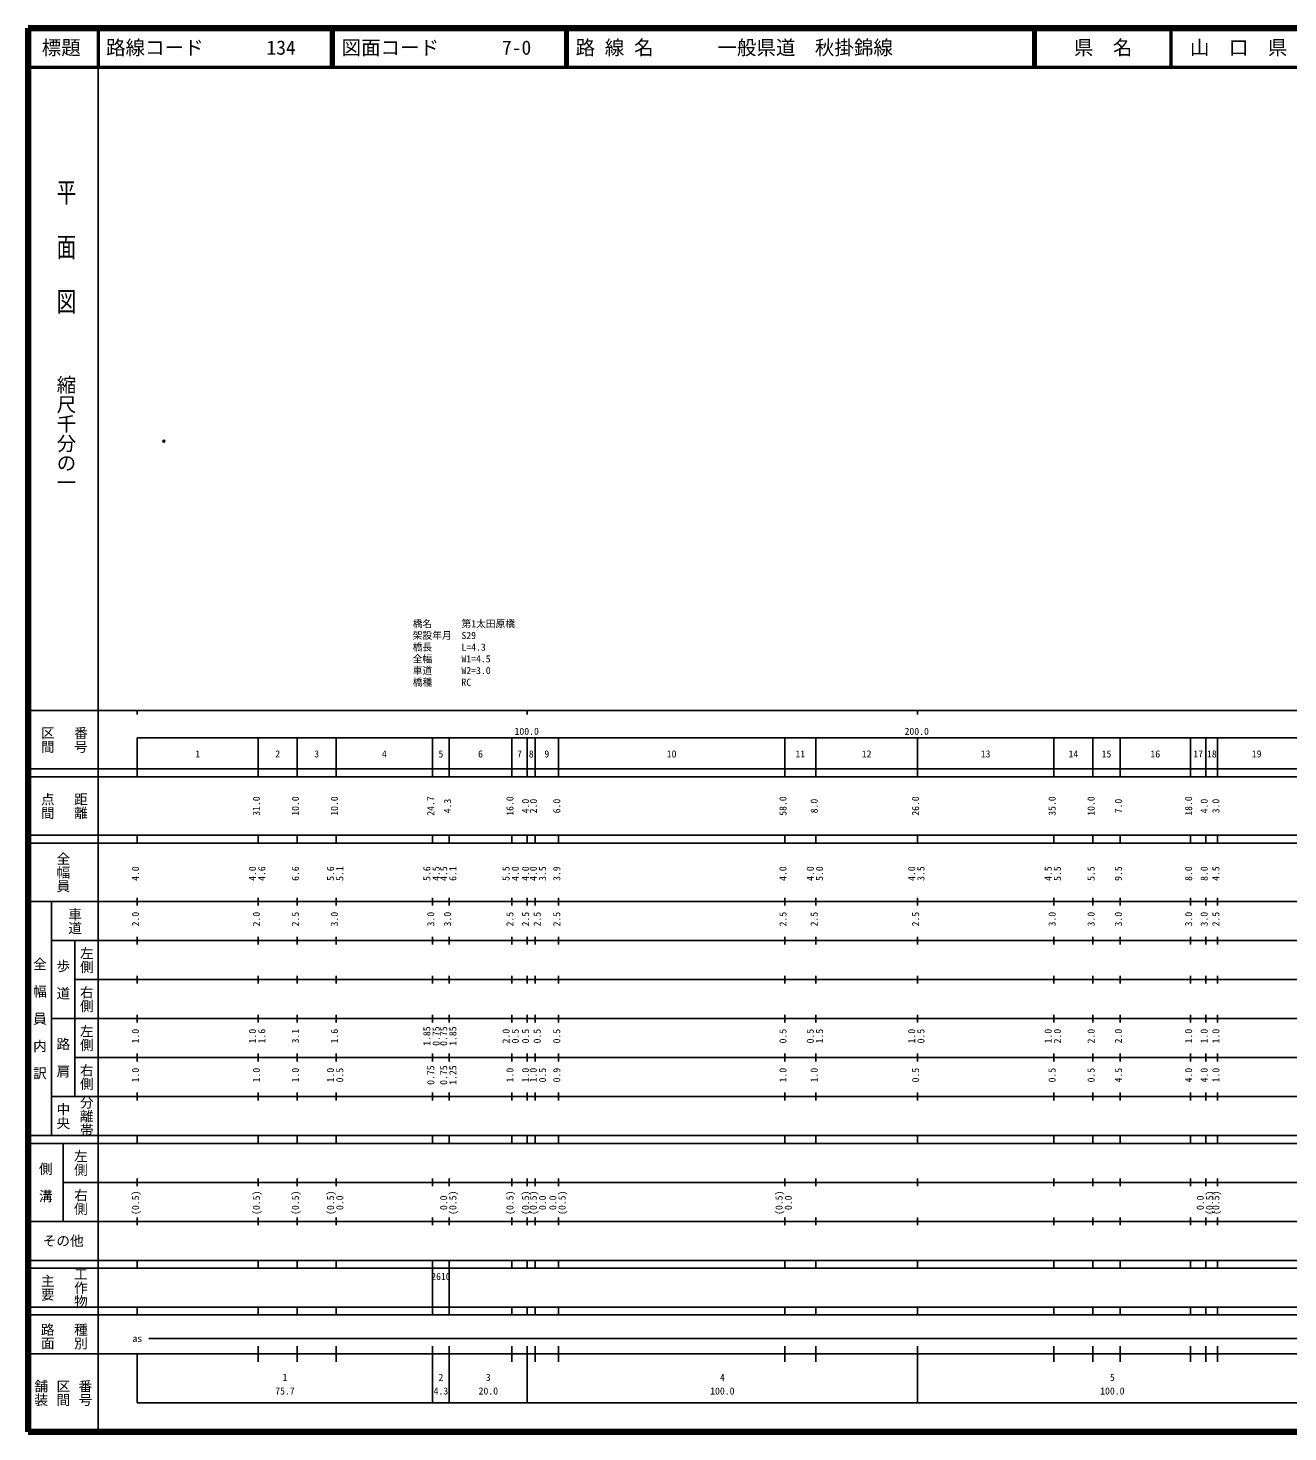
# Model space of a CAD drawing. Units: millimetres on the paper. Extents: x 40 to 680, y 20 to 380.
# Drawn here: x 40 to 363, y 20 to 380 of the extents above; entities that cross this region are included whole.
import ezdxf
from ezdxf.enums import TextEntityAlignment as Align

# ---------------------------------------------------------------- set-up
doc = ezdxf.new("R2010")
doc.units = ezdxf.units.MM
doc.header["$PDMODE"] = 32
doc.header["$PDSIZE"] = 0.5
for name, color, linetype in [('M-OTRS', 6, 'Continuous'), ('M-STR-HTXT', 7, 'Continuous'), ('M-TTL-TXT', 7, 'Continuous')]:
    doc.layers.add(name, color=color, linetype=linetype)
for name, color, linetype, lineweight in [('M-TTL', 2, 'Continuous', 140), ('M-TTL-BAND', 7, 'Continuous', 25), ('M-TTL-LINE', 7, 'Continuous', 50)]:
    doc.layers.add(name, color=color, linetype=linetype, lineweight=lineweight)
doc.styles.add('@ＭＳ ゴシック', font='')
doc.styles.add('ＭＳ ゴシック', font='')
doc.styles.get('@ＭＳ ゴシック').set_extended_font_data('@MS Gothic')
doc.styles.get('ＭＳ ゴシック').set_extended_font_data('MS Gothic')

msp = doc.modelspace()

# ---------------------------------------------------------------- linework, layer by layer
at = {"layer": 'M-OTRS'}
msp.add_point((74.836, 274.062), dxfattribs=at)
at = {"layer": 'M-TTL'}
for p, q in [((40, 380), (40, 20)), ((680, 380), (40, 380)), ((40, 20), (680, 20))]:
    msp.add_line(p, q, dxfattribs=at)
at = {"layer": 'M-TTL-BAND'}
for p, q in [((58, 370), (58, 20)), ((40, 205), (579, 205)), ((68, 205), (68, 204)), ((168, 205), (168, 204)), ((268, 205), (268, 204)), ((68, 198), (579, 198)), ((68, 198), (68, 188)), ((99, 188), (99, 198)), ((109, 188), (109, 198)), ((119, 188), (119, 198)), ((143.7, 188), (143.7, 198)), ((148, 188), (148, 198)), ((164, 188), (164, 198)), ((168, 188), (168, 198)), ((170, 188), (170, 198)), ((176, 188), (176, 198)), ((234, 188), (234, 198)), ((242, 188), (242, 198)), ((268, 188), (268, 198)), ((303, 188), (303, 198)), ((313, 188), (313, 198)), ((320, 188), (320, 198)), ((338, 188), (338, 198)), ((342, 188), (342, 198)), ((345, 188), (345, 198)), ((40, 190), (579, 190)), ((40, 188), (579, 188)), ((40, 173), (579, 173)), ((68, 171), (68, 173)), ((99, 171), (99, 173)), ((109, 171), (109, 173)), ((119, 171), (119, 173)), ((143.7, 171), (143.7, 173)), ((148, 171), (148, 173)), ((164, 171), (164, 173)), ((168, 171), (168, 173)), ((170, 171), (170, 173)), ((176, 171), (176, 173)), ((234, 171), (234, 173)), ((242, 171), (242, 173)), ((268, 171), (268, 173)), ((303, 171), (303, 173)), ((313, 171), (313, 173)), ((320, 171), (320, 173)), ((338, 171), (338, 173)), ((342, 171), (342, 173)), ((345, 171), (345, 173)), ((40, 171), (579, 171)), ((40, 156), (579, 156)), ((46, 96), (46, 156)), ((68, 155), (68, 157)), ((99, 155), (99, 157)), ((109, 155), (109, 157)), ((119, 155), (119, 157)), ((143.7, 155), (143.7, 157)), ((148, 155), (148, 157)), ((164, 155), (164, 157)), ((168, 155), (168, 157)), ((170, 155), (170, 157)), ((176, 155), (176, 157)), ((234, 155), (234, 157)), ((242, 155), (242, 157)), ((268, 155), (268, 157)), ((303, 155), (303, 157)), ((313, 155), (313, 157)), ((320, 155), (320, 157)), ((338, 155), (338, 157)), ((342, 155), (342, 157)), ((345, 155), (345, 157)), ((46, 146), (579, 146)), ((52, 146), (52, 106)), ((68, 145), (68, 147)), ((99, 145), (99, 147)), ((109, 145), (109, 147)), ((119, 145), (119, 147)), ((143.7, 145), (143.7, 147)), ((148, 145), (148, 147)), ((164, 145), (164, 147)), ((168, 145), (168, 147)), ((170, 145), (170, 147)), ((176, 145), (176, 147)), ((234, 145), (234, 147)), ((242, 145), (242, 147)), ((268, 145), (268, 147)), ((303, 145), (303, 147)), ((313, 145), (313, 147)), ((320, 145), (320, 147)), ((338, 145), (338, 147)), ((342, 145), (342, 147)), ((345, 145), (345, 147)), ((68, 135), (68, 137)), ((99, 135), (99, 137)), ((109, 135), (109, 137)), ((119, 135), (119, 137)), ((143.7, 135), (143.7, 137)), ((148, 135), (148, 137)), ((164, 135), (164, 137)), ((168, 135), (168, 137)), ((170, 135), (170, 137)), ((176, 135), (176, 137)), ((234, 135), (234, 137)), ((242, 135), (242, 137)), ((268, 135), (268, 137)), ((303, 135), (303, 137)), ((313, 135), (313, 137)), ((320, 135), (320, 137)), ((338, 135), (338, 137)), ((342, 135), (342, 137)), ((345, 135), (345, 137)), ((52, 136), (579, 136)), ((46, 126), (579, 126)), ((68, 125), (68, 127)), ((99, 125), (99, 127)), ((109, 125), (109, 127)), ((119, 125), (119, 127)), ((143.7, 125), (143.7, 127)), ((148, 125), (148, 127)), ((164, 125), (164, 127)), ((168, 125), (168, 127)), ((170, 125), (170, 127)), ((176, 125), (176, 127)), ((234, 125), (234, 127)), ((242, 125), (242, 127)), ((268, 125), (268, 127)), ((303, 125), (303, 127)), ((313, 125), (313, 127)), ((320, 125), (320, 127)), ((338, 125), (338, 127)), ((342, 125), (342, 127)), ((345, 125), (345, 127)), ((52, 116), (579, 116)), ((68, 115), (68, 117)), ((99, 115), (99, 117)), ((109, 115), (109, 117)), ((119, 115), (119, 117)), ((143.7, 115), (143.7, 117)), ((148, 115), (148, 117)), ((164, 115), (164, 117)), ((168, 115), (168, 117)), ((170, 115), (170, 117)), ((176, 115), (176, 117)), ((234, 115), (234, 117)), ((242, 115), (242, 117)), ((268, 115), (268, 117)), ((303, 115), (303, 117)), ((313, 115), (313, 117)), ((320, 115), (320, 117)), ((338, 115), (338, 117)), ((342, 115), (342, 117)), ((345, 115), (345, 117)), ((46, 106), (579, 106)), ((68, 105), (68, 107)), ((99, 105), (99, 107)), ((109, 105), (109, 107)), ((119, 105), (119, 107)), ((143.7, 105), (143.7, 107)), ((148, 105), (148, 107)), ((164, 105), (164, 107)), ((168, 105), (168, 107)), ((170, 105), (170, 107)), ((176, 105), (176, 107)), ((234, 105), (234, 107)), ((242, 105), (242, 107)), ((268, 105), (268, 107)), ((303, 105), (303, 107)), ((313, 105), (313, 107)), ((320, 105), (320, 107)), ((338, 105), (338, 107)), ((342, 105), (342, 107)), ((345, 105), (345, 107)), ((40, 96), (579, 96)), ((40, 94), (579, 94)), ((49, 94), (49, 74)), ((68, 94), (68, 96)), ((99, 94), (99, 96)), ((109, 94), (109, 96)), ((119, 94), (119, 96)), ((143.7, 94), (143.7, 96)), ((148, 94), (148, 96)), ((164, 94), (164, 96)), ((168, 94), (168, 96)), ((170, 94), (170, 96)), ((176, 94), (176, 96)), ((234, 94), (234, 96)), ((242, 94), (242, 96)), ((268, 94), (268, 96)), ((303, 94), (303, 96)), ((313, 94), (313, 96)), ((320, 94), (320, 96)), ((338, 94), (338, 96)), ((342, 94), (342, 96)), ((345, 94), (345, 96)), ((49, 84), (579, 84)), ((68, 83), (68, 85)), ((99, 83), (99, 85)), ((109, 83), (109, 85)), ((119, 83), (119, 85)), ((143.7, 83), (143.7, 85)), ((148, 83), (148, 85)), ((164, 83), (164, 85)), ((168, 83), (168, 85)), ((170, 83), (170, 85)), ((176, 83), (176, 85)), ((234, 83), (234, 85)), ((242, 83), (242, 85)), ((268, 83), (268, 85)), ((303, 83), (303, 85)), ((313, 83), (313, 85)), ((320, 83), (320, 85)), ((338, 83), (338, 85)), ((342, 83), (342, 85)), ((345, 83), (345, 85)), ((40, 74), (579, 74)), ((68, 73), (68, 75)), ((99, 73), (99, 75)), ((109, 73), (109, 75)), ((119, 73), (119, 75)), ((143.7, 73), (143.7, 75)), ((148, 73), (148, 75)), ((164, 73), (164, 75)), ((168, 73), (168, 75)), ((170, 73), (170, 75)), ((176, 73), (176, 75)), ((234, 73), (234, 75)), ((242, 73), (242, 75)), ((268, 73), (268, 75)), ((303, 73), (303, 75)), ((313, 73), (313, 75)), ((320, 73), (320, 75)), ((338, 73), (338, 75)), ((342, 73), (342, 75)), ((345, 73), (345, 75)), ((40, 64), (579, 64)), ((40, 62), (579, 62)), ((68, 62), (68, 64)), ((99, 62), (99, 64)), ((109, 62), (109, 64)), ((119, 62), (119, 64)), ((143.7, 62), (143.7, 64)), ((143.7, 52), (143.7, 62)), ((148, 62), (148, 64)), ((148, 52), (148, 62)), ((164, 62), (164, 64)), ((168, 62), (168, 64)), ((170, 62), (170, 64)), ((176, 62), (176, 64)), ((234, 62), (234, 64)), ((242, 62), (242, 64)), ((268, 62), (268, 64)), ((303, 62), (303, 64)), ((313, 62), (313, 64)), ((320, 62), (320, 64)), ((338, 62), (338, 64)), ((342, 62), (342, 64)), ((345, 62), (345, 64)), ((40, 52), (579, 52)), ((68, 50), (68, 52)), ((99, 50), (99, 52)), ((109, 50), (109, 52)), ((119, 50), (119, 52)), ((143.7, 50), (143.7, 52)), ((148, 50), (148, 52)), ((164, 50), (164, 52)), ((168, 50), (168, 52)), ((170, 50), (170, 52)), ((176, 50), (176, 52)), ((234, 50), (234, 52)), ((242, 50), (242, 52)), ((268, 50), (268, 52)), ((303, 50), (303, 52)), ((313, 50), (313, 52)), ((320, 50), (320, 52)), ((338, 50), (338, 52)), ((342, 50), (342, 52)), ((345, 50), (345, 52)), ((40, 50), (579, 50)), ((71, 44), (565, 44)), ((40, 40), (579, 40)), ((68, 40), (68, 27.5)), ((99, 38), (99, 42)), ((109, 38), (109, 42)), ((119, 38), (119, 42)), ((143.7, 27.5), (143.7, 42)), ((148, 27.5), (148, 42)), ((164, 38), (164, 42)), ((168, 27.5), (168, 42)), ((170, 38), (170, 42)), ((176, 38), (176, 42)), ((234, 38), (234, 42)), ((242, 38), (242, 42)), ((268, 27.5), (268, 42)), ((303, 38), (303, 42)), ((313, 38), (313, 42)), ((320, 38), (320, 42)), ((338, 38), (338, 42)), ((342, 38), (342, 42)), ((345, 38), (345, 42)), ((68, 27.5), (579, 27.5))]:
    msp.add_line(p, q, dxfattribs=at)
at = {"layer": 'M-TTL-LINE'}
for p, q in [((58, 380), (58, 370)), ((117.75, 380), (117.75, 370)), ((118.25, 380), (118.25, 370)), ((177.75, 380), (177.75, 370)), ((178.25, 380), (178.25, 370)), ((297.75, 380), (297.75, 370)), ((298.25, 380), (298.25, 370)), ((333, 380), (333, 370)), ((40, 370), (680, 370))]:
    msp.add_line(p, q, dxfattribs=at)

# ---------------------------------------------------------------- texts
at = {"layer": 'M-STR-HTXT', "style": 'ＭＳ ゴシック'}
for s, p in [('橋名\u3000\u3000\u3000第1太田原橋', (138.612, 225.784)), ('架設年月\u3000S29', (138.612, 222.784)), ('橋長\u3000\u3000\u3000L=4.3', (138.612, 219.784)), ('全幅\u3000\u3000\u3000W1=4.5', (138.612, 216.784)), ('車道\u3000\u3000\u3000W2=3.0', (138.612, 213.784)), ('橋種\u3000\u3000\u3000RC', (138.612, 210.784))]:
    msp.add_text(s, height=1.833, dxfattribs=at).set_placement(p, align=Align.BOTTOM_LEFT)
at = {"layer": 'M-TTL-BAND', "style": '@ＭＳ ゴシック', "width": 1.4}
msp.add_text('平  面  図', height=3.666, rotation=270, dxfattribs=at).set_placement((49.777, 306.475), align=Align.MIDDLE_RIGHT)
at = {"layer": 'M-TTL-BAND', "style": '@ＭＳ ゴシック'}
msp.add_text('縮尺千分の一', height=3.666, rotation=270, dxfattribs=at).set_placement((49.777, 261.03), align=Align.MIDDLE_RIGHT)
for s, p in [('区間', (45, 197.5)), ('番号', (53.5, 197.5)), ('点間', (45, 180.5)), ('距離', (53.5, 180.5)), ('全幅員', (49, 163.5)), ('車道', (52, 151)), ('左側', (55, 141)), ('全\u3000幅\u3000員\u3000内\u3000訳', (43, 126)), ('歩\u3000道', (49, 136)), ('右側', (55, 131)), ('左側', (55, 121)), ('路\u3000肩', (49, 116)), ('右側', (55, 111)), ('分離帯', (55, 101)), ('中央', (49, 101)), ('左側', (53.5, 89)), ('側\u3000溝', (44.5, 84)), ('右側', (53.5, 79)), ('工作物', (53.5, 57)), ('主要', (45, 57)), ('路面', (45, 44.5)), ('種別', (53.5, 44.5)), ('舗装', (43.333, 30)), ('区間', (49, 30)), ('番号', (54.667, 30))]:
    msp.add_text(s, height=2.566, rotation=270, dxfattribs=at).set_placement(p, align=Align.MIDDLE_CENTER)
at = {"layer": 'M-TTL-BAND', "style": 'ＭＳ ゴシック'}
for s, p in [('100.0', (167.844, 198.195)), ('200.0', (267.844, 198.195)), ('1', (83.5, 192.405)), ('2', (104, 192.405)), ('3', (114, 192.405)), ('4', (131.35, 192.405)), ('5', (145.85, 192.405)), ('6', (156, 192.405)), ('7', (166, 192.405)), ('8', (169, 192.405)), ('9', (173, 192.405)), ('10', (205, 192.405)), ('11', (238, 192.405)), ('12', (255, 192.405)), ('13', (285.5, 192.405)), ('14', (308, 192.405)), ('15', (316.5, 192.405)), ('16', (329, 192.405)), ('17', (340, 192.405)), ('18', (343.5, 192.405)), ('19', (355, 192.405)), ('as', (68, 42.5)), ('1', (105.85, 32.523)), ('2', (145.85, 32.523)), ('3', (158, 32.523)), ('4', (218, 32.523)), ('5', (318, 32.523)), ('75.7', (105.85, 29.033)), ('4.3', (145.85, 29.033)), ('20.0', (158, 29.033)), ('100.0', (218, 29.033)), ('100.0', (318, 29.033))]:
    msp.add_text(s, height=1.833, dxfattribs=at).set_placement(p, align=Align.BOTTOM_CENTER)
for s, p in [('31.0', (100, 180.5)), ('10.0', (110, 180.5)), ('10.0', (120, 180.5)), ('24.7', (144.7, 180.5)), ('4.3', (149, 180.5)), ('16.0', (165, 180.5)), ('4.0', (169, 180.5)), ('2.0', (171, 180.5)), ('6.0', (177, 180.5)), ('58.0', (235, 180.5)), ('8.0', (243, 180.5)), ('26.0', (269, 180.5)), ('35.0', (304, 180.5)), ('10.0', (314, 180.5)), ('7.0', (321, 180.5)), ('18.0', (339, 180.5)), ('4.0', (343, 180.5)), ('3.0', (346, 180.5)), ('4.0', (69, 163.174)), ('4.0', (99, 163.174)), ('4.6', (101.37, 163.174)), ('6.6', (110, 163.174)), ('5.6', (119, 163.174)), ('5.1', (121.37, 163.174)), ('5.6', (143.7, 163.174)), ('4.5', (146.07, 163.174)), ('4.5', (148, 163.174)), ('6.1', (150.37, 163.174)), ('5.5', (164, 163.174)), ('4.0', (166.37, 163.174)), ('4.0', (169, 163.174)), ('4.0', (170.98, 163.174)), ('3.5', (173.35, 163.174)), ('3.9', (177, 163.174)), ('4.0', (235, 163.174)), ('4.0', (242, 163.174)), ('5.0', (244.37, 163.174)), ('4.0', (268, 163.174)), ('3.5', (270.37, 163.174)), ('4.5', (303, 163.174)), ('5.5', (305.37, 163.174)), ('5.5', (314, 163.174)), ('9.5', (321, 163.174)), ('8.0', (339, 163.174)), ('8.0', (343, 163.174)), ('4.5', (346, 163.174)), ('2.0', (69, 151.5)), ('2.0', (100, 151.5)), ('2.5', (110, 151.5)), ('3.0', (120, 151.5)), ('3.0', (144.7, 151.5)), ('3.0', (149, 151.5)), ('2.5', (165, 151.5)), ('2.5', (169, 151.5)), ('2.5', (171.98, 151.5)), ('2.5', (177, 151.5)), ('2.5', (235, 151.5)), ('2.5', (243, 151.5)), ('2.5', (269, 151.5)), ('3.0', (304, 151.5)), ('3.0', (314, 151.5)), ('3.0', (321, 151.5)), ('3.0', (339, 151.5)), ('3.0', (343, 151.5)), ('2.5', (346, 151.5)), ('1.0', (69, 121.5)), ('1.0', (99, 121.5)), ('1.6', (101.37, 121.5)), ('3.1', (110, 121.5)), ('1.6', (120, 121.5)), ('1.85', (143.7, 121.5)), ('0.75', (146.07, 121.5)), ('0.75', (148, 121.5)), ('1.85', (150.37, 121.5)), ('2.0', (164, 121.5)), ('0.5', (166.37, 121.5)), ('0.5', (169, 121.5)), ('0.5', (171.98, 121.5)), ('0.5', (177, 121.5)), ('0.5', (235, 121.5)), ('0.5', (242, 121.5)), ('1.5', (244.37, 121.5)), ('1.0', (268, 121.5)), ('0.5', (270.37, 121.5)), ('1.0', (303, 121.5)), ('2.0', (305.37, 121.5)), ('2.0', (314, 121.5)), ('2.0', (321, 121.5)), ('1.0', (339, 121.5)), ('1.0', (343, 121.5)), ('1.0', (346, 121.5)), ('1.0', (69, 111.5)), ('1.0', (100, 111.5)), ('1.0', (110, 111.5)), ('1.0', (119, 111.5)), ('0.5', (121.37, 111.5)), ('0.75', (144.7, 111.5)), ('0.75', (148, 111.5)), ('1.25', (150.37, 111.5)), ('1.0', (165, 111.5)), ('1.0', (169, 111.5)), ('1.0', (170.98, 111.5)), ('0.5', (173.35, 111.5)), ('0.9', (177, 111.5)), ('1.0', (235, 111.5)), ('1.0', (243, 111.5)), ('0.5', (269, 111.5)), ('0.5', (304, 111.5)), ('0.5', (314, 111.5)), ('4.5', (321, 111.5)), ('4.0', (339, 111.5)), ('4.0', (343, 111.5)), ('1.0', (346, 111.5)), ('(0.5)', (69, 78.764)), ('(0.5)', (100, 78.764)), ('(0.5)', (110, 78.764)), ('(0.5)', (119, 78.764)), ('0.0', (121.37, 78.764)), ('0.0', (148, 78.764)), ('(0.5)', (150.37, 78.764)), ('(0.5)', (165, 78.764)), ('(0.5)', (169, 78.764)), ('(0.5)', (170.98, 78.764)), ('0.0', (173.35, 78.764)), ('0.0', (176, 78.764)), ('(0.5)', (178.37, 78.764)), ('(0.5)', (234, 78.764)), ('0.0', (236.37, 78.764)), ('0.0', (342, 78.764)), ('(0.5)', (344.37, 78.764)), ('(0.5)', (346, 78.764))]:
    msp.add_text(s, height=1.833, rotation=90, dxfattribs=at).set_placement(p, align=Align.BOTTOM_CENTER)
msp.add_text('その他', height=2.566, dxfattribs=at).set_placement((49, 69), align=Align.MIDDLE_CENTER)
msp.add_text('2610', height=1.833, dxfattribs=at).set_placement((143.35, 58.405), align=Align.BOTTOM_LEFT)
at = {"layer": 'M-TTL-TXT', "style": 'ＭＳ ゴシック'}
for s, p in [('標題', (48.5, 375)), ('県\u3000名', (315.625, 375)), ('山\u3000口\u3000県', (350.375, 375))]:
    msp.add_text(s, height=3.666, dxfattribs=at).set_placement(p, align=Align.MIDDLE_CENTER)
for s, p in [('路線コード', (60, 375)), ('134', (101.142, 375)), ('図面コード', (120.38, 375)), ('7-0', (161.521, 375)), ('路 線 名', (180.38, 375)), ('一般県道\u3000秋掛錦線', (216.734, 375))]:
    msp.add_text(s, height=3.666, dxfattribs=at).set_placement(p, align=Align.MIDDLE_LEFT)

doc.saveas('drawing.dxf')
